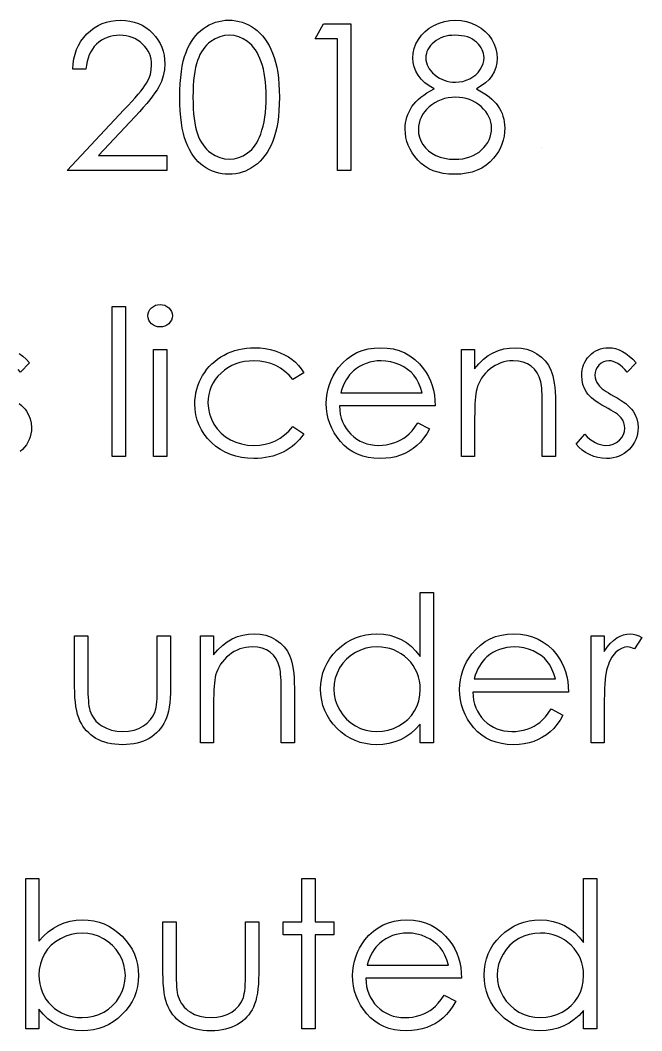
# Model space of a CAD drawing. Header units: millimetres. Extents: x -118 to 176, y -25 to 88.
# Drawn here: x 6.38 to 21.24, y 63.5 to 87.64 of the extents above; entities that cross this region are included whole.
import ezdxf

# ---------------------------------------------------------------- set-up
doc = ezdxf.new("R2010")
doc.units = ezdxf.units.MM

msp = doc.modelspace()

# ---------------------------------------------------------------- linework, layer by layer
at = {"color": 7, "linetype": 'Continuous'}
msp.add_line((18.837, 84.586), (18.837, 84.586), dxfattribs=at)
at = {"color": 7, "linetype": 'Continuous', "flags": 128}
for points in [[(7.955, 86.471), (7.641, 86.471), (7.641, 86.471), (7.65, 86.596), (7.668, 86.715), (7.695, 86.828), (7.733, 86.936), (7.78, 87.037), (7.837, 87.134), (7.904, 87.225), (7.98, 87.309), (8.063, 87.387), (8.152, 87.453), (8.246, 87.509), (8.343, 87.556), (8.446, 87.591), (8.553, 87.617), (8.666, 87.633), (8.783, 87.638), (8.783, 87.638), (8.898, 87.633), (9.008, 87.618), (9.112, 87.594), (9.21, 87.56), (9.303, 87.516), (9.39, 87.463), (9.472, 87.401), (9.548, 87.328), (9.616, 87.248), (9.675, 87.166), (9.726, 87.08), (9.767, 86.99), (9.799, 86.897), (9.822, 86.8), (9.835, 86.701), (9.84, 86.597), (9.84, 86.597), (9.831, 86.451), (9.804, 86.31), (9.759, 86.174), (9.695, 86.043), (9.654, 85.975), (9.605, 85.902), (9.548, 85.822), (9.482, 85.738), (9.407, 85.647), (9.324, 85.551), (9.232, 85.449), (9.132, 85.341), (9.132, 85.341), (8.256, 84.407), (8.256, 84.407), (9.885, 84.407), (9.885, 84.407), (9.885, 84.048), (9.885, 84.048), (7.507, 84.048), (7.507, 84.048), (8.864, 85.496), (8.864, 85.496), (8.963, 85.6), (9.053, 85.697), (9.133, 85.787), (9.205, 85.869), (9.267, 85.946), (9.321, 86.015), (9.365, 86.077), (9.401, 86.132), (9.456, 86.237), (9.495, 86.345), (9.518, 86.456), (9.526, 86.569), (9.526, 86.569), (9.522, 86.641), (9.512, 86.709), (9.495, 86.775), (9.471, 86.839), (9.44, 86.901), (9.402, 86.959), (9.358, 87.015), (9.306, 87.069), (9.249, 87.118), (9.189, 87.161), (9.127, 87.197), (9.061, 87.226), (8.992, 87.249), (8.92, 87.265), (8.845, 87.275), (8.767, 87.279), (8.767, 87.279), (8.685, 87.275), (8.606, 87.265), (8.531, 87.248), (8.46, 87.225), (8.392, 87.196), (8.327, 87.159), (8.266, 87.116), (8.209, 87.066), (8.156, 87.011), (8.11, 86.95), (8.069, 86.883), (8.034, 86.812), (8.005, 86.735), (7.983, 86.652), (7.966, 86.564), (7.955, 86.471)], [(10.199, 85.796), (10.201, 85.965), (10.208, 86.123), (10.22, 86.273), (10.236, 86.411), (10.257, 86.54), (10.282, 86.66), (10.313, 86.769), (10.347, 86.868), (10.386, 86.96), (10.428, 87.047), (10.475, 87.126), (10.526, 87.202), (10.58, 87.27), (10.637, 87.333), (10.699, 87.39), (10.765, 87.442), (10.834, 87.488), (10.904, 87.528), (10.977, 87.561), (11.052, 87.589), (11.128, 87.61), (11.207, 87.626), (11.286, 87.635), (11.369, 87.638), (11.369, 87.638), (11.453, 87.635), (11.535, 87.626), (11.614, 87.61), (11.692, 87.589), (11.767, 87.561), (11.841, 87.528), (11.913, 87.488), (11.983, 87.441), (12.049, 87.389), (12.113, 87.331), (12.173, 87.266), (12.229, 87.196), (12.281, 87.119), (12.33, 87.036), (12.375, 86.947), (12.417, 86.852), (12.455, 86.749), (12.487, 86.639), (12.515, 86.519), (12.537, 86.392), (12.555, 86.256), (12.567, 86.111), (12.574, 85.958), (12.577, 85.796), (12.577, 85.796), (12.574, 85.636), (12.567, 85.484), (12.555, 85.339), (12.538, 85.204), (12.516, 85.077), (12.488, 84.959), (12.457, 84.848), (12.419, 84.746), (12.378, 84.652), (12.333, 84.563), (12.285, 84.48), (12.232, 84.403), (12.176, 84.333), (12.116, 84.268), (12.052, 84.209), (11.985, 84.157), (11.915, 84.11), (11.842, 84.07), (11.768, 84.036), (11.692, 84.008), (11.615, 83.986), (11.535, 83.971), (11.453, 83.961), (11.369, 83.958), (11.369, 83.958), (11.286, 83.961), (11.207, 83.97), (11.128, 83.985), (11.052, 84.007), (10.978, 84.033), (10.906, 84.067), (10.836, 84.106), (10.768, 84.151), (10.702, 84.202), (10.641, 84.259), (10.583, 84.322), (10.529, 84.391), (10.479, 84.466), (10.432, 84.546), (10.388, 84.633), (10.349, 84.726), (10.314, 84.826), (10.283, 84.936), (10.258, 85.056), (10.237, 85.185), (10.22, 85.323), (10.208, 85.472), (10.201, 85.63), (10.199, 85.796)], [(17.285, 85.998), (17.371, 85.952), (17.45, 85.905), (17.523, 85.856), (17.59, 85.806), (17.652, 85.754), (17.707, 85.7), (17.756, 85.646), (17.8, 85.589), (17.838, 85.531), (17.871, 85.47), (17.899, 85.408), (17.921, 85.344), (17.939, 85.278), (17.952, 85.21), (17.959, 85.14), (17.962, 85.067), (17.962, 85.067), (17.958, 84.966), (17.945, 84.868), (17.925, 84.773), (17.896, 84.681), (17.858, 84.591), (17.813, 84.506), (17.759, 84.422), (17.697, 84.342), (17.697, 84.342), (17.611, 84.253), (17.517, 84.174), (17.414, 84.108), (17.302, 84.054), (17.181, 84.012), (17.052, 83.982), (16.914, 83.964), (16.768, 83.958), (16.768, 83.958), (16.627, 83.964), (16.494, 83.979), (16.37, 84.006), (16.256, 84.042), (16.149, 84.09), (16.053, 84.148), (15.964, 84.216), (15.884, 84.295), (15.814, 84.381), (15.753, 84.469), (15.701, 84.558), (15.659, 84.65), (15.626, 84.744), (15.603, 84.84), (15.589, 84.938), (15.584, 85.039), (15.584, 85.039), (15.586, 85.112), (15.594, 85.184), (15.607, 85.253), (15.624, 85.321), (15.647, 85.387), (15.675, 85.451), (15.708, 85.513), (15.746, 85.574), (15.79, 85.632), (15.84, 85.689), (15.897, 85.745), (15.96, 85.799), (16.029, 85.851), (16.105, 85.902), (16.186, 85.951), (16.274, 85.998), (16.274, 85.998), (16.154, 86.067), (16.051, 86.145), (15.963, 86.23), (15.891, 86.323), (15.835, 86.422), (15.795, 86.524), (15.771, 86.63), (15.763, 86.739), (15.763, 86.739), (15.772, 86.851), (15.797, 86.961), (15.84, 87.07), (15.898, 87.178), (15.973, 87.279), (16.06, 87.369), (16.159, 87.448), (16.272, 87.515), (16.394, 87.569), (16.521, 87.607), (16.652, 87.63), (16.789, 87.638), (16.789, 87.638), (16.922, 87.63), (17.05, 87.607), (17.172, 87.568), (17.29, 87.514), (17.4, 87.446), (17.496, 87.367), (17.58, 87.277), (17.651, 87.176), (17.709, 87.069), (17.749, 86.958), (17.774, 86.845), (17.782, 86.73), (17.782, 86.73), (17.775, 86.616), (17.752, 86.509), (17.712, 86.408), (17.658, 86.313), (17.588, 86.225), (17.503, 86.144), (17.402, 86.067), (17.285, 85.998)], [(13.635, 87.548), (14.282, 87.548), (14.282, 87.548), (14.282, 84.048), (14.282, 84.048), (13.968, 84.048), (13.968, 84.048), (13.968, 87.189), (13.968, 87.189), (13.43, 87.189), (13.43, 87.189), (13.635, 87.548)], [(10.513, 85.798), (10.515, 85.658), (10.52, 85.526), (10.529, 85.402), (10.54, 85.289), (10.555, 85.184), (10.573, 85.087), (10.595, 84.999), (10.62, 84.921), (10.649, 84.849), (10.681, 84.781), (10.715, 84.718), (10.753, 84.66), (10.794, 84.606), (10.838, 84.556), (10.886, 84.511), (10.937, 84.471), (11.043, 84.403), (11.153, 84.356), (11.265, 84.327), (11.38, 84.317), (11.38, 84.317), (11.495, 84.326), (11.608, 84.355), (11.716, 84.401), (11.82, 84.467), (11.87, 84.507), (11.916, 84.551), (11.96, 84.601), (12, 84.655), (12.037, 84.713), (12.072, 84.777), (12.103, 84.845), (12.131, 84.918), (12.131, 84.918), (12.161, 85.012), (12.189, 85.11), (12.211, 85.213), (12.23, 85.32), (12.244, 85.433), (12.255, 85.55), (12.261, 85.672), (12.263, 85.798), (12.263, 85.798), (12.261, 85.924), (12.256, 86.045), (12.246, 86.159), (12.234, 86.268), (12.217, 86.371), (12.197, 86.467), (12.173, 86.559), (12.145, 86.644), (12.114, 86.724), (12.081, 86.798), (12.044, 86.866), (12.005, 86.929), (11.963, 86.987), (11.917, 87.039), (11.87, 87.085), (11.819, 87.126), (11.713, 87.192), (11.605, 87.241), (11.494, 87.269), (11.38, 87.279), (11.38, 87.279), (11.264, 87.269), (11.151, 87.241), (11.042, 87.192), (10.937, 87.126), (10.886, 87.086), (10.839, 87.041), (10.795, 86.991), (10.754, 86.937), (10.716, 86.879), (10.681, 86.816), (10.65, 86.749), (10.621, 86.676), (10.596, 86.598), (10.574, 86.51), (10.555, 86.414), (10.54, 86.308), (10.529, 86.194), (10.52, 86.071), (10.515, 85.939), (10.513, 85.798)], [(16.771, 87.279), (16.698, 87.276), (16.628, 87.269), (16.561, 87.256), (16.497, 87.239), (16.436, 87.216), (16.379, 87.188), (16.325, 87.155), (16.274, 87.117), (16.228, 87.076), (16.188, 87.033), (16.154, 86.988), (16.126, 86.941), (16.105, 86.892), (16.09, 86.842), (16.08, 86.789), (16.077, 86.735), (16.077, 86.735), (16.081, 86.68), (16.091, 86.627), (16.107, 86.575), (16.131, 86.525), (16.16, 86.476), (16.196, 86.427), (16.239, 86.381), (16.289, 86.336), (16.343, 86.294), (16.4, 86.257), (16.458, 86.227), (16.519, 86.202), (16.582, 86.182), (16.647, 86.168), (16.715, 86.16), (16.784, 86.157), (16.784, 86.157), (16.873, 86.162), (16.96, 86.177), (17.044, 86.202), (17.126, 86.237), (17.203, 86.282), (17.27, 86.334), (17.328, 86.392), (17.378, 86.459), (17.417, 86.53), (17.446, 86.6), (17.463, 86.671), (17.468, 86.742), (17.468, 86.742), (17.465, 86.791), (17.457, 86.84), (17.443, 86.887), (17.423, 86.934), (17.398, 86.979), (17.368, 87.023), (17.332, 87.067), (17.289, 87.11), (17.242, 87.149), (17.191, 87.183), (17.133, 87.213), (17.071, 87.237), (17.003, 87.255), (16.931, 87.268), (16.854, 87.276), (16.771, 87.279)], [(16.792, 85.798), (16.698, 85.794), (16.609, 85.783), (16.524, 85.766), (16.443, 85.74), (16.365, 85.707), (16.29, 85.667), (16.22, 85.62), (16.154, 85.567), (16.094, 85.508), (16.042, 85.447), (15.998, 85.383), (15.962, 85.317), (15.933, 85.248), (15.914, 85.177), (15.902, 85.104), (15.898, 85.028), (15.898, 85.028), (15.905, 84.934), (15.925, 84.844), (15.959, 84.755), (16.007, 84.669), (16.067, 84.589), (16.139, 84.52), (16.221, 84.459), (16.314, 84.408), (16.417, 84.368), (16.527, 84.34), (16.646, 84.323), (16.771, 84.317), (16.771, 84.317), (16.869, 84.321), (16.962, 84.331), (17.05, 84.349), (17.132, 84.373), (17.209, 84.404), (17.281, 84.443), (17.348, 84.487), (17.41, 84.54), (17.465, 84.597), (17.514, 84.656), (17.555, 84.718), (17.588, 84.782), (17.614, 84.848), (17.633, 84.917), (17.644, 84.987), (17.648, 85.061), (17.648, 85.061), (17.644, 85.133), (17.632, 85.201), (17.613, 85.269), (17.585, 85.334), (17.55, 85.397), (17.507, 85.458), (17.456, 85.517), (17.397, 85.574), (17.332, 85.626), (17.265, 85.672), (17.194, 85.71), (17.12, 85.742), (17.043, 85.766), (16.962, 85.784), (16.879, 85.794), (16.792, 85.798)], [(8.584, 80.804), (8.898, 80.804), (8.898, 80.804), (8.898, 77.215), (8.898, 77.215), (8.584, 77.215), (8.584, 77.215), (8.584, 80.804)], [(9.726, 80.849), (9.785, 80.844), (9.839, 80.83), (9.888, 80.804), (9.933, 80.77), (9.971, 80.729), (9.998, 80.682), (10.014, 80.633), (10.02, 80.579), (10.02, 80.579), (10.014, 80.526), (9.998, 80.477), (9.971, 80.431), (9.933, 80.39), (9.888, 80.356), (9.839, 80.33), (9.785, 80.316), (9.726, 80.311), (9.726, 80.311), (9.669, 80.316), (9.616, 80.33), (9.567, 80.356), (9.522, 80.39), (9.485, 80.431), (9.458, 80.477), (9.442, 80.526), (9.436, 80.579), (9.436, 80.579), (9.442, 80.633), (9.458, 80.682), (9.485, 80.729), (9.522, 80.77), (9.567, 80.804), (9.616, 80.83), (9.669, 80.844), (9.726, 80.849)], [(6.362, 79.675), (6.445, 79.612), (6.527, 79.539), (6.609, 79.453)], [(9.571, 79.772), (9.885, 79.772), (9.885, 79.772), (9.885, 77.215), (9.885, 77.215), (9.571, 77.215), (9.571, 77.215), (9.571, 79.772)], [(13.161, 79.218), (12.898, 79.054), (12.898, 79.054), (12.809, 79.159), (12.711, 79.251), (12.607, 79.328), (12.494, 79.391), (12.374, 79.44), (12.246, 79.475), (12.11, 79.496), (11.967, 79.503), (11.967, 79.503), (11.852, 79.498), (11.741, 79.485), (11.636, 79.462), (11.535, 79.43), (11.44, 79.389), (11.35, 79.338), (11.264, 79.279), (11.183, 79.211), (11.11, 79.136), (11.047, 79.056), (10.993, 78.974), (10.95, 78.887), (10.916, 78.796), (10.892, 78.702), (10.877, 78.603), (10.872, 78.5), (10.872, 78.5), (10.881, 78.366), (10.908, 78.237), (10.953, 78.111), (11.015, 77.989), (11.094, 77.876), (11.186, 77.775), (11.29, 77.689), (11.408, 77.616), (11.537, 77.558), (11.673, 77.517), (11.817, 77.492), (11.969, 77.484), (11.969, 77.484), (12.107, 77.491), (12.24, 77.512), (12.365, 77.547), (12.485, 77.596), (12.598, 77.659), (12.704, 77.736), (12.804, 77.827), (12.898, 77.932), (12.898, 77.932), (13.161, 77.76), (13.161, 77.76), (13.113, 77.692), (13.061, 77.627), (13.005, 77.567), (12.945, 77.511), (12.882, 77.459), (12.814, 77.41), (12.743, 77.365), (12.668, 77.325), (12.589, 77.288), (12.508, 77.257), (12.424, 77.23), (12.337, 77.208), (12.248, 77.191), (12.156, 77.179), (12.061, 77.172), (11.964, 77.17), (11.964, 77.17), (11.815, 77.175), (11.673, 77.194), (11.538, 77.223), (11.409, 77.264), (11.286, 77.318), (11.17, 77.383), (11.061, 77.46), (10.958, 77.549), (10.864, 77.646), (10.783, 77.749), (10.714, 77.857), (10.658, 77.97), (10.614, 78.088), (10.583, 78.211), (10.564, 78.339), (10.558, 78.472), (10.558, 78.472), (10.561, 78.563), (10.57, 78.652), (10.584, 78.739), (10.605, 78.825), (10.631, 78.909), (10.663, 78.992), (10.701, 79.073), (10.744, 79.152), (10.794, 79.228), (10.847, 79.3), (10.904, 79.368), (10.967, 79.431), (11.033, 79.49), (11.103, 79.544), (11.179, 79.595), (11.258, 79.641), (11.341, 79.682), (11.427, 79.718), (11.514, 79.748), (11.605, 79.773), (11.697, 79.793), (11.792, 79.806), (11.889, 79.814), (11.99, 79.817), (11.99, 79.817), (12.115, 79.812), (12.239, 79.797), (12.361, 79.774), (12.48, 79.739), (12.593, 79.697), (12.699, 79.65), (12.794, 79.596), (12.881, 79.536), (12.96, 79.469), (13.033, 79.394), (13.1, 79.31), (13.161, 79.218)], [(15.888, 78.022), (16.167, 77.876), (16.167, 77.876), (16.098, 77.759), (16.025, 77.653), (15.946, 77.559), (15.862, 77.478), (15.773, 77.407), (15.679, 77.346), (15.579, 77.292), (15.474, 77.248), (15.362, 77.214), (15.244, 77.189), (15.118, 77.175), (14.986, 77.17), (14.986, 77.17), (14.838, 77.176), (14.7, 77.195), (14.569, 77.226), (14.446, 77.271), (14.333, 77.327), (14.227, 77.397), (14.129, 77.479), (14.04, 77.574), (13.96, 77.676), (13.89, 77.782), (13.832, 77.891), (13.785, 78.004), (13.747, 78.12), (13.72, 78.238), (13.705, 78.361), (13.699, 78.486), (13.699, 78.486), (13.704, 78.604), (13.717, 78.719), (13.74, 78.831), (13.773, 78.939), (13.814, 79.044), (13.864, 79.146), (13.925, 79.245), (13.993, 79.34), (13.993, 79.34), (14.091, 79.452), (14.196, 79.549), (14.309, 79.631), (14.43, 79.698), (14.559, 79.75), (14.696, 79.788), (14.84, 79.809), (14.993, 79.817), (14.993, 79.817), (15.15, 79.809), (15.3, 79.786), (15.441, 79.746), (15.573, 79.692), (15.698, 79.621), (15.814, 79.534), (15.923, 79.431), (16.023, 79.314), (16.023, 79.314), (16.088, 79.222), (16.143, 79.125), (16.191, 79.022), (16.229, 78.914), (16.26, 78.8), (16.283, 78.681), (16.296, 78.556), (16.302, 78.426), (16.302, 78.426), (14.013, 78.426), (14.013, 78.426), (14.019, 78.325), (14.033, 78.228), (14.056, 78.137), (14.087, 78.05), (14.125, 77.968), (14.171, 77.89), (14.226, 77.817), (14.288, 77.748), (14.357, 77.686), (14.429, 77.632), (14.505, 77.587), (14.586, 77.55), (14.67, 77.521), (14.758, 77.501), (14.85, 77.488), (14.946, 77.484), (14.946, 77.484), (15.04, 77.487), (15.132, 77.498), (15.223, 77.517), (15.313, 77.543), (15.399, 77.576), (15.478, 77.613), (15.551, 77.656), (15.617, 77.703), (15.68, 77.759), (15.747, 77.832), (15.816, 77.919), (15.888, 78.022)], [(16.93, 79.772), (17.244, 79.772), (17.244, 79.772), (17.244, 79.311), (17.244, 79.311), (17.347, 79.434), (17.455, 79.54), (17.569, 79.627), (17.688, 79.697), (17.812, 79.749), (17.942, 79.787), (18.077, 79.809), (18.217, 79.817), (18.217, 79.817), (18.359, 79.808), (18.492, 79.781), (18.617, 79.736), (18.733, 79.673), (18.838, 79.594), (18.929, 79.503), (19.005, 79.399), (19.066, 79.283), (19.091, 79.218), (19.113, 79.143), (19.131, 79.061), (19.147, 78.97), (19.158, 78.871), (19.166, 78.763), (19.172, 78.646), (19.173, 78.521), (19.173, 78.521), (19.173, 77.215), (19.173, 77.215), (18.859, 77.215), (18.859, 77.215), (18.859, 78.418), (18.859, 78.418), (18.859, 78.522), (18.857, 78.617), (18.854, 78.704), (18.85, 78.782), (18.845, 78.85), (18.838, 78.908), (18.831, 78.959), (18.822, 79), (18.822, 79), (18.786, 79.117), (18.737, 79.22), (18.673, 79.306), (18.597, 79.377), (18.507, 79.432), (18.405, 79.471), (18.29, 79.495), (18.162, 79.503), (18.162, 79.503), (18.087, 79.5), (18.013, 79.491), (17.941, 79.476), (17.871, 79.455), (17.803, 79.427), (17.737, 79.394), (17.674, 79.354), (17.612, 79.308), (17.554, 79.258), (17.501, 79.205), (17.454, 79.149), (17.411, 79.09), (17.374, 79.028), (17.341, 78.964), (17.314, 78.896), (17.292, 78.826), (17.292, 78.826), (17.281, 78.774), (17.271, 78.712), (17.263, 78.641), (17.256, 78.56), (17.251, 78.47), (17.247, 78.369), (17.245, 78.259), (17.244, 78.139), (17.244, 78.139), (17.244, 77.215), (17.244, 77.215), (16.93, 77.215), (16.93, 77.215), (16.93, 79.772)], [(21.103, 79.453), (20.89, 79.234), (20.89, 79.234), (20.834, 79.297), (20.778, 79.352), (20.721, 79.398), (20.667, 79.436), (20.611, 79.465), (20.557, 79.486), (20.502, 79.499), (20.448, 79.503), (20.448, 79.503), (20.382, 79.497), (20.321, 79.477), (20.264, 79.445), (20.213, 79.399), (20.17, 79.345), (20.14, 79.288), (20.122, 79.225), (20.116, 79.159), (20.116, 79.159), (20.121, 79.098), (20.137, 79.04), (20.165, 78.983), (20.203, 78.927), (20.203, 78.927), (20.227, 78.898), (20.258, 78.868), (20.294, 78.837), (20.337, 78.805), (20.386, 78.771), (20.441, 78.737), (20.501, 78.7), (20.568, 78.663), (20.568, 78.663), (20.649, 78.617), (20.724, 78.571), (20.792, 78.526), (20.853, 78.481), (20.907, 78.436), (20.954, 78.392), (20.995, 78.348), (21.029, 78.304), (21.029, 78.304), (21.08, 78.214), (21.118, 78.118), (21.14, 78.016), (21.148, 77.909), (21.148, 77.909), (21.144, 77.833), (21.134, 77.76), (21.118, 77.69), (21.094, 77.623), (21.064, 77.559), (21.027, 77.498), (20.984, 77.44), (20.933, 77.384), (20.878, 77.334), (20.82, 77.29), (20.758, 77.254), (20.693, 77.224), (20.624, 77.2), (20.552, 77.183), (20.477, 77.173), (20.398, 77.17), (20.398, 77.17), (20.292, 77.175), (20.189, 77.193), (20.088, 77.222), (19.989, 77.262), (19.896, 77.312), (19.811, 77.372), (19.735, 77.44), (19.667, 77.516), (19.667, 77.516), (19.875, 77.753), (19.875, 77.753), (19.936, 77.69), (19.997, 77.635), (20.059, 77.589), (20.121, 77.551), (20.185, 77.522), (20.25, 77.501), (20.316, 77.488), (20.382, 77.484), (20.382, 77.484), (20.473, 77.491), (20.556, 77.515), (20.632, 77.552), (20.702, 77.606), (20.759, 77.67), (20.801, 77.74), (20.825, 77.815), (20.834, 77.895), (20.834, 77.895), (20.828, 77.962), (20.812, 78.025), (20.785, 78.084), (20.747, 78.139), (20.747, 78.139), (20.723, 78.166), (20.691, 78.195), (20.653, 78.226), (20.608, 78.258), (20.556, 78.291), (20.497, 78.327), (20.432, 78.364), (20.36, 78.403), (20.36, 78.403), (20.282, 78.447), (20.21, 78.491), (20.146, 78.535), (20.087, 78.579), (20.035, 78.622), (19.99, 78.666), (19.951, 78.709), (19.919, 78.752), (19.919, 78.752), (19.867, 78.841), (19.831, 78.937), (19.809, 79.038), (19.802, 79.146), (19.802, 79.146), (19.804, 79.217), (19.813, 79.284), (19.828, 79.349), (19.847, 79.41), (19.873, 79.469), (19.905, 79.524), (19.942, 79.577), (19.985, 79.626), (20.032, 79.671), (20.083, 79.709), (20.136, 79.742), (20.192, 79.769), (20.252, 79.79), (20.314, 79.805), (20.379, 79.814), (20.448, 79.817), (20.448, 79.817), (20.529, 79.811), (20.611, 79.795), (20.693, 79.766), (20.775, 79.726), (20.856, 79.675), (20.938, 79.612), (21.021, 79.539), (21.103, 79.453)], [(6.609, 79.453), (6.396, 79.234), (6.396, 79.234), (6.34, 79.297)], [(15.987, 78.74), (15.95, 78.864), (15.905, 78.975), (15.852, 79.073), (15.792, 79.157), (15.723, 79.231), (15.643, 79.298), (15.553, 79.356), (15.453, 79.408), (15.347, 79.45), (15.237, 79.479), (15.124, 79.497), (15.009, 79.503), (15.009, 79.503), (14.915, 79.499), (14.824, 79.488), (14.737, 79.469), (14.653, 79.443), (14.572, 79.409), (14.495, 79.368), (14.421, 79.319), (14.35, 79.263), (14.35, 79.263), (14.301, 79.217), (14.256, 79.165), (14.213, 79.108), (14.174, 79.046), (14.137, 78.977), (14.104, 78.904), (14.073, 78.825), (14.046, 78.74), (14.046, 78.74), (15.987, 78.74)], [(6.359, 78.481), (6.413, 78.436), (6.461, 78.392), (6.501, 78.348), (6.535, 78.304), (6.535, 78.304), (6.587, 78.214), (6.625, 78.118), (6.646, 78.016), (6.654, 77.909), (6.654, 77.909), (6.651, 77.833), (6.641, 77.76), (6.624, 77.69), (6.601, 77.623), (6.57, 77.559), (6.534, 77.498), (6.49, 77.44), (6.44, 77.384), (6.384, 77.334)], [(16.257, 73.971), (16.257, 70.381), (16.257, 70.381), (15.943, 70.381), (15.943, 70.381), (15.943, 70.824), (15.943, 70.824), (15.834, 70.706), (15.72, 70.605), (15.598, 70.521), (15.47, 70.453), (15.336, 70.402), (15.197, 70.366), (15.05, 70.343), (14.898, 70.336), (14.898, 70.336), (14.763, 70.343), (14.632, 70.361), (14.507, 70.391), (14.386, 70.433), (14.271, 70.488), (14.16, 70.554), (14.055, 70.633), (13.955, 70.724), (13.863, 70.824), (13.784, 70.928), (13.717, 71.038), (13.662, 71.154), (13.619, 71.274), (13.589, 71.4), (13.571, 71.531), (13.564, 71.667), (13.564, 71.667), (13.571, 71.8), (13.589, 71.929), (13.62, 72.053), (13.663, 72.172), (13.719, 72.285), (13.786, 72.394), (13.866, 72.499), (13.958, 72.597), (14.059, 72.688), (14.166, 72.766), (14.277, 72.833), (14.393, 72.887), (14.514, 72.93), (14.641, 72.96), (14.772, 72.977), (14.908, 72.984), (14.908, 72.984), (15.064, 72.975), (15.213, 72.95), (15.354, 72.907), (15.487, 72.848), (15.612, 72.773), (15.731, 72.68), (15.84, 72.57), (15.943, 72.444), (15.943, 72.444), (15.943, 73.971), (15.943, 73.971), (16.257, 73.971)], [(7.686, 72.939), (8, 72.939), (8, 72.939), (8, 71.753), (8, 71.753), (8.001, 71.648), (8.003, 71.553), (8.007, 71.465), (8.013, 71.386), (8.02, 71.316), (8.028, 71.253), (8.038, 71.2), (8.05, 71.155), (8.05, 71.155), (8.071, 71.098), (8.096, 71.044), (8.125, 70.993), (8.158, 70.946), (8.196, 70.901), (8.238, 70.859), (8.284, 70.821), (8.334, 70.786), (8.444, 70.727), (8.565, 70.684), (8.695, 70.659), (8.835, 70.65), (8.835, 70.65), (8.976, 70.659), (9.105, 70.683), (9.222, 70.725), (9.329, 70.782), (9.422, 70.853), (9.5, 70.935), (9.562, 71.027), (9.609, 71.129), (9.609, 71.129), (9.621, 71.171), (9.631, 71.223), (9.64, 71.286), (9.648, 71.359), (9.654, 71.442), (9.657, 71.535), (9.66, 71.639), (9.661, 71.753), (9.661, 71.753), (9.661, 72.939), (9.661, 72.939), (9.975, 72.939), (9.975, 72.939), (9.975, 71.694), (9.975, 71.694), (9.973, 71.567), (9.967, 71.448), (9.957, 71.336), (9.943, 71.234), (9.926, 71.138), (9.904, 71.052), (9.878, 70.974), (9.848, 70.903), (9.815, 70.838), (9.778, 70.777), (9.736, 70.72), (9.691, 70.666), (9.641, 70.615), (9.588, 70.569), (9.53, 70.526), (9.468, 70.486), (9.403, 70.451), (9.334, 70.42), (9.26, 70.395), (9.183, 70.374), (9.101, 70.357), (9.016, 70.345), (8.926, 70.338), (8.833, 70.336), (8.833, 70.336), (8.739, 70.338), (8.65, 70.345), (8.564, 70.357), (8.482, 70.374), (8.404, 70.395), (8.331, 70.42), (8.26, 70.451), (8.195, 70.486), (8.133, 70.526), (8.075, 70.569), (8.021, 70.616), (7.971, 70.667), (7.925, 70.721), (7.884, 70.779), (7.846, 70.841), (7.812, 70.906), (7.783, 70.978), (7.757, 71.058), (7.735, 71.147), (7.718, 71.244), (7.704, 71.349), (7.694, 71.463), (7.688, 71.586), (7.686, 71.717), (7.686, 71.717), (7.686, 72.939)], [(10.693, 72.939), (11.007, 72.939), (11.007, 72.939), (11.007, 72.478), (11.007, 72.478), (11.11, 72.601), (11.218, 72.707), (11.331, 72.794), (11.451, 72.863), (11.575, 72.916), (11.704, 72.954), (11.84, 72.976), (11.98, 72.984), (11.98, 72.984), (12.122, 72.975), (12.255, 72.948), (12.38, 72.902), (12.496, 72.839), (12.601, 72.761), (12.692, 72.67), (12.768, 72.566), (12.829, 72.45), (12.854, 72.384), (12.876, 72.31), (12.894, 72.228), (12.91, 72.137), (12.921, 72.037), (12.929, 71.929), (12.935, 71.812), (12.936, 71.687), (12.936, 71.687), (12.936, 70.381), (12.936, 70.381), (12.622, 70.381), (12.622, 70.381), (12.622, 71.584), (12.622, 71.584), (12.621, 71.689), (12.62, 71.784), (12.617, 71.87), (12.613, 71.948), (12.607, 72.016), (12.601, 72.075), (12.593, 72.126), (12.585, 72.166), (12.585, 72.166), (12.549, 72.284), (12.499, 72.386), (12.436, 72.473), (12.36, 72.543), (12.27, 72.599), (12.168, 72.638), (12.053, 72.662), (11.925, 72.67), (11.925, 72.67), (11.849, 72.667), (11.776, 72.658), (11.704, 72.642), (11.634, 72.621), (11.566, 72.593), (11.5, 72.56), (11.437, 72.52), (11.375, 72.475), (11.317, 72.424), (11.264, 72.372), (11.216, 72.316), (11.174, 72.257), (11.136, 72.195), (11.104, 72.131), (11.077, 72.062), (11.055, 71.992), (11.055, 71.992), (11.044, 71.94), (11.034, 71.879), (11.026, 71.808), (11.019, 71.727), (11.014, 71.636), (11.01, 71.536), (11.007, 71.426), (11.007, 71.306), (11.007, 71.306), (11.007, 70.381), (11.007, 70.381), (10.693, 70.381), (10.693, 70.381), (10.693, 72.939)], [(19.074, 71.189), (19.353, 71.042), (19.353, 71.042), (19.284, 70.925), (19.211, 70.82), (19.132, 70.726), (19.048, 70.645), (18.959, 70.574), (18.865, 70.512), (18.765, 70.459), (18.659, 70.415), (18.548, 70.381), (18.429, 70.356), (18.304, 70.341), (18.171, 70.336), (18.171, 70.336), (18.024, 70.343), (17.885, 70.362), (17.755, 70.393), (17.632, 70.437), (17.519, 70.494), (17.413, 70.563), (17.315, 70.646), (17.226, 70.74), (17.146, 70.843), (17.076, 70.948), (17.018, 71.058), (16.97, 71.171), (16.933, 71.286), (16.906, 71.405), (16.891, 71.528), (16.885, 71.653), (16.885, 71.653), (16.89, 71.771), (16.903, 71.886), (16.926, 71.997), (16.959, 72.106), (17, 72.211), (17.05, 72.313), (17.111, 72.412), (17.179, 72.507), (17.179, 72.507), (17.277, 72.618), (17.382, 72.716), (17.495, 72.797), (17.616, 72.865), (17.745, 72.916), (17.882, 72.954), (18.026, 72.976), (18.179, 72.984), (18.179, 72.984), (18.336, 72.976), (18.486, 72.952), (18.627, 72.913), (18.759, 72.858), (18.884, 72.787), (19, 72.701), (19.109, 72.598), (19.209, 72.48), (19.209, 72.48), (19.274, 72.389), (19.329, 72.292), (19.377, 72.189), (19.415, 72.081), (19.446, 71.967), (19.469, 71.848), (19.482, 71.723), (19.487, 71.593), (19.487, 71.593), (17.199, 71.593), (17.199, 71.593), (17.205, 71.492), (17.219, 71.395), (17.242, 71.303), (17.273, 71.216), (17.311, 71.134), (17.357, 71.056), (17.411, 70.983), (17.474, 70.915), (17.543, 70.853), (17.615, 70.799), (17.691, 70.753), (17.772, 70.716), (17.856, 70.688), (17.944, 70.667), (18.036, 70.655), (18.132, 70.65), (18.132, 70.65), (18.226, 70.654), (18.318, 70.665), (18.409, 70.684), (18.499, 70.71), (18.585, 70.742), (18.664, 70.78), (18.737, 70.822), (18.802, 70.869), (18.866, 70.926), (18.933, 70.999), (19.002, 71.086), (19.074, 71.189)], [(20.026, 72.939), (20.34, 72.939), (20.34, 72.939), (20.34, 72.562), (20.34, 72.562), (20.412, 72.666), (20.485, 72.755), (20.56, 72.827), (20.637, 72.884), (20.717, 72.928), (20.798, 72.959), (20.88, 72.977), (20.964, 72.984), (20.964, 72.984), (21.029, 72.978), (21.097, 72.962), (21.166, 72.935), (21.237, 72.896), (21.237, 72.896), (21.065, 72.624), (21.065, 72.624), (21.019, 72.644), (20.977, 72.658), (20.939, 72.667), (20.904, 72.67), (20.904, 72.67), (20.829, 72.661), (20.755, 72.636), (20.683, 72.594), (20.611, 72.535), (20.577, 72.499), (20.545, 72.459), (20.515, 72.414), (20.487, 72.364), (20.461, 72.309), (20.438, 72.25), (20.416, 72.187), (20.396, 72.119), (20.396, 72.119), (20.383, 72.058), (20.372, 71.983), (20.362, 71.894), (20.354, 71.79), (20.348, 71.674), (20.344, 71.544), (20.341, 71.399), (20.34, 71.241), (20.34, 71.241), (20.34, 70.381), (20.34, 70.381), (20.026, 70.381), (20.026, 70.381), (20.026, 72.939)], [(14.912, 72.67), (14.775, 72.661), (14.643, 72.637), (14.517, 72.595), (14.395, 72.538), (14.283, 72.466), (14.183, 72.379), (14.094, 72.281), (14.018, 72.168), (13.957, 72.047), (13.914, 71.922), (13.887, 71.795), (13.879, 71.664), (13.879, 71.664), (13.888, 71.533), (13.914, 71.406), (13.958, 71.281), (14.019, 71.159), (14.097, 71.045), (14.185, 70.945), (14.286, 70.858), (14.399, 70.784), (14.52, 70.725), (14.646, 70.684), (14.775, 70.659), (14.909, 70.65), (14.909, 70.65), (15.045, 70.659), (15.178, 70.683), (15.306, 70.725), (15.431, 70.783), (15.546, 70.855), (15.649, 70.939), (15.736, 71.035), (15.809, 71.143), (15.868, 71.26), (15.91, 71.385), (15.934, 71.516), (15.943, 71.654), (15.943, 71.654), (15.938, 71.76), (15.924, 71.862), (15.901, 71.959), (15.868, 72.052), (15.826, 72.14), (15.775, 72.224), (15.715, 72.304), (15.645, 72.379), (15.568, 72.447), (15.488, 72.506), (15.402, 72.556), (15.313, 72.597), (15.219, 72.629), (15.121, 72.651), (15.019, 72.665), (14.912, 72.67)], [(19.173, 71.907), (19.136, 72.031), (19.091, 72.142), (19.038, 72.239), (18.978, 72.323), (18.909, 72.398), (18.829, 72.464), (18.739, 72.523), (18.639, 72.574), (18.533, 72.616), (18.422, 72.646), (18.31, 72.664), (18.195, 72.67), (18.195, 72.67), (18.101, 72.666), (18.01, 72.655), (17.923, 72.636), (17.839, 72.61), (17.758, 72.576), (17.681, 72.535), (17.607, 72.486), (17.536, 72.43), (17.536, 72.43), (17.487, 72.384), (17.442, 72.332), (17.399, 72.275), (17.36, 72.213), (17.323, 72.144), (17.289, 72.07), (17.259, 71.992), (17.232, 71.907), (17.232, 71.907), (19.173, 71.907)], [(6.52, 63.548), (6.52, 67.138), (6.52, 67.138), (6.834, 67.138), (6.834, 67.138), (6.834, 65.641), (6.834, 65.641), (6.942, 65.761), (7.057, 65.864), (7.178, 65.952), (7.305, 66.024), (7.439, 66.079), (7.578, 66.119), (7.725, 66.143), (7.877, 66.15), (7.877, 66.15), (8.012, 66.144), (8.143, 66.126), (8.269, 66.096), (8.389, 66.054), (8.504, 65.999), (8.615, 65.932), (8.72, 65.854), (8.821, 65.763), (8.912, 65.663), (8.992, 65.559), (9.059, 65.449), (9.114, 65.334), (9.157, 65.214), (9.187, 65.088), (9.206, 64.958), (9.212, 64.822), (9.212, 64.822), (9.206, 64.688), (9.187, 64.559), (9.156, 64.435), (9.113, 64.316), (9.058, 64.201), (8.99, 64.093), (8.91, 63.988), (8.817, 63.889), (8.716, 63.799), (8.61, 63.72), (8.499, 63.654), (8.382, 63.6), (8.261, 63.557), (8.135, 63.527), (8.003, 63.509), (7.867, 63.503), (7.867, 63.503), (7.711, 63.511), (7.564, 63.534), (7.423, 63.573), (7.29, 63.627), (7.165, 63.699), (7.047, 63.788), (6.937, 63.896), (6.834, 64.021), (6.834, 64.021), (6.834, 63.548), (6.834, 63.548), (6.52, 63.548)], [(13.116, 67.138), (13.43, 67.138), (13.43, 67.138), (13.43, 66.106), (13.43, 66.106), (13.879, 66.106), (13.879, 66.106), (13.879, 65.791), (13.879, 65.791), (13.43, 65.791), (13.43, 65.791), (13.43, 63.548), (13.43, 63.548), (13.116, 63.548), (13.116, 63.548), (13.116, 65.791), (13.116, 65.791), (12.667, 65.791), (12.667, 65.791), (12.667, 66.106), (12.667, 66.106), (13.116, 66.106), (13.116, 66.106), (13.116, 67.138)], [(20.161, 67.138), (20.161, 63.548), (20.161, 63.548), (19.846, 63.548), (19.846, 63.548), (19.846, 63.99), (19.846, 63.99), (19.738, 63.872), (19.624, 63.772), (19.502, 63.687), (19.374, 63.62), (19.24, 63.569), (19.1, 63.532), (18.954, 63.51), (18.802, 63.503), (18.802, 63.503), (18.666, 63.509), (18.536, 63.528), (18.411, 63.558), (18.29, 63.6), (18.175, 63.654), (18.064, 63.721), (17.959, 63.8), (17.859, 63.891), (17.767, 63.99), (17.688, 64.095), (17.621, 64.205), (17.566, 64.321), (17.523, 64.441), (17.493, 64.567), (17.475, 64.698), (17.468, 64.834), (17.468, 64.834), (17.475, 64.967), (17.493, 65.096), (17.524, 65.219), (17.567, 65.339), (17.623, 65.452), (17.69, 65.561), (17.77, 65.665), (17.862, 65.764), (17.963, 65.855), (18.07, 65.933), (18.181, 66), (18.297, 66.054), (18.418, 66.096), (18.544, 66.127), (18.676, 66.144), (18.812, 66.15), (18.812, 66.15), (18.968, 66.142), (19.117, 66.117), (19.258, 66.074), (19.391, 66.015), (19.516, 65.939), (19.635, 65.847), (19.744, 65.737), (19.846, 65.611), (19.846, 65.611), (19.846, 67.138), (19.846, 67.138), (20.161, 67.138)], [(16.516, 64.356), (16.795, 64.209), (16.795, 64.209), (16.726, 64.092), (16.653, 63.987), (16.574, 63.893), (16.49, 63.811), (16.401, 63.741), (16.307, 63.679), (16.207, 63.626), (16.102, 63.582), (15.99, 63.547), (15.872, 63.523), (15.746, 63.508), (15.614, 63.503), (15.614, 63.503), (15.467, 63.509), (15.328, 63.528), (15.197, 63.56), (15.075, 63.604), (14.961, 63.661), (14.855, 63.73), (14.757, 63.812), (14.668, 63.907), (14.588, 64.009), (14.519, 64.115), (14.46, 64.224), (14.413, 64.337), (14.375, 64.453), (14.348, 64.572), (14.333, 64.694), (14.327, 64.82), (14.327, 64.82), (14.332, 64.937), (14.345, 65.052), (14.369, 65.164), (14.401, 65.273), (14.442, 65.378), (14.493, 65.479), (14.553, 65.578), (14.622, 65.674), (14.622, 65.674), (14.719, 65.785), (14.824, 65.883), (14.937, 65.964), (15.058, 66.031), (15.188, 66.083), (15.324, 66.121), (15.469, 66.143), (15.622, 66.15), (15.622, 66.15), (15.779, 66.143), (15.928, 66.119), (16.069, 66.08), (16.201, 66.025), (16.326, 65.954), (16.443, 65.867), (16.551, 65.765), (16.651, 65.647), (16.651, 65.647), (16.716, 65.555), (16.771, 65.458), (16.819, 65.355), (16.858, 65.247), (16.888, 65.134), (16.911, 65.015), (16.924, 64.89), (16.93, 64.759), (16.93, 64.759), (14.641, 64.759), (14.641, 64.759), (14.648, 64.658), (14.662, 64.562), (14.684, 64.47), (14.715, 64.383), (14.753, 64.301), (14.799, 64.223), (14.854, 64.15), (14.916, 64.081), (14.985, 64.02), (15.057, 63.966), (15.134, 63.92), (15.214, 63.883), (15.298, 63.854), (15.387, 63.834), (15.478, 63.821), (15.575, 63.817), (15.575, 63.817), (15.668, 63.821), (15.76, 63.832), (15.851, 63.851), (15.941, 63.877), (16.027, 63.909), (16.107, 63.947), (16.179, 63.989), (16.245, 64.036), (16.309, 64.093), (16.375, 64.166), (16.445, 64.252), (16.516, 64.356)], [(9.795, 66.106), (10.109, 66.106), (10.109, 66.106), (10.109, 64.919), (10.109, 64.919), (10.11, 64.815), (10.112, 64.719), (10.116, 64.632), (10.122, 64.553), (10.129, 64.482), (10.137, 64.42), (10.147, 64.367), (10.159, 64.321), (10.159, 64.321), (10.18, 64.264), (10.205, 64.21), (10.234, 64.16), (10.267, 64.112), (10.305, 64.067), (10.347, 64.026), (10.393, 63.987), (10.443, 63.952), (10.553, 63.894), (10.674, 63.851), (10.804, 63.826), (10.944, 63.817), (10.944, 63.817), (11.085, 63.826), (11.214, 63.85), (11.331, 63.891), (11.438, 63.949), (11.531, 64.02), (11.609, 64.102), (11.671, 64.194), (11.718, 64.296), (11.718, 64.296), (11.73, 64.338), (11.74, 64.39), (11.749, 64.452), (11.757, 64.525), (11.763, 64.609), (11.766, 64.702), (11.769, 64.806), (11.77, 64.919), (11.77, 64.919), (11.77, 66.106), (11.77, 66.106), (12.084, 66.106), (12.084, 66.106), (12.084, 64.86), (12.084, 64.86), (12.082, 64.733), (12.076, 64.614), (12.066, 64.503), (12.052, 64.4), (12.035, 64.305), (12.013, 64.219), (11.987, 64.14), (11.957, 64.07), (11.924, 64.005), (11.887, 63.944), (11.845, 63.887), (11.8, 63.833), (11.75, 63.782), (11.697, 63.736), (11.639, 63.692), (11.577, 63.653), (11.512, 63.618), (11.443, 63.587), (11.369, 63.562), (11.292, 63.541), (11.21, 63.524), (11.125, 63.512), (11.035, 63.505), (10.942, 63.503), (10.942, 63.503), (10.848, 63.505), (10.759, 63.512), (10.673, 63.524), (10.591, 63.541), (10.513, 63.562), (10.44, 63.587), (10.369, 63.618), (10.303, 63.653), (10.242, 63.692), (10.184, 63.736), (10.13, 63.783), (10.08, 63.833), (10.034, 63.888), (9.993, 63.946), (9.955, 64.008), (9.921, 64.073), (9.892, 64.145), (9.866, 64.224), (9.844, 64.313), (9.827, 64.41), (9.813, 64.516), (9.803, 64.63), (9.797, 64.752), (9.795, 64.884), (9.795, 64.884), (9.795, 66.106)], [(7.864, 63.817), (8.002, 63.826), (8.134, 63.85), (8.26, 63.891), (8.381, 63.949), (8.493, 64.021), (8.593, 64.107), (8.682, 64.206), (8.758, 64.318), (8.819, 64.439), (8.863, 64.564), (8.889, 64.691), (8.898, 64.822), (8.898, 64.822), (8.889, 64.953), (8.863, 65.081), (8.818, 65.206), (8.756, 65.328), (8.68, 65.442), (8.591, 65.542), (8.49, 65.629), (8.378, 65.702), (8.257, 65.761), (8.131, 65.803), (8.002, 65.828), (7.869, 65.836), (7.869, 65.836), (7.733, 65.828), (7.601, 65.803), (7.472, 65.761), (7.347, 65.702), (7.23, 65.63), (7.128, 65.545), (7.04, 65.449), (6.966, 65.341), (6.908, 65.224), (6.867, 65.101), (6.842, 64.97), (6.834, 64.832), (6.834, 64.832), (6.839, 64.726), (6.853, 64.624), (6.876, 64.527), (6.908, 64.434), (6.95, 64.346), (7.001, 64.262), (7.062, 64.182), (7.131, 64.107), (7.207, 64.039), (7.289, 63.98), (7.374, 63.931), (7.463, 63.89), (7.557, 63.858), (7.655, 63.835), (7.758, 63.821), (7.864, 63.817)], [(16.616, 65.074), (16.579, 65.198), (16.533, 65.308), (16.48, 65.406), (16.42, 65.49), (16.351, 65.564), (16.271, 65.631), (16.182, 65.69), (16.081, 65.741), (15.975, 65.783), (15.865, 65.812), (15.753, 65.831), (15.638, 65.836), (15.638, 65.836), (15.544, 65.833), (15.453, 65.822), (15.365, 65.803), (15.281, 65.777), (15.2, 65.742), (15.123, 65.702), (15.049, 65.653), (14.979, 65.597), (14.979, 65.597), (14.929, 65.55), (14.884, 65.498), (14.841, 65.442), (14.802, 65.379), (14.765, 65.31), (14.732, 65.237), (14.702, 65.158), (14.674, 65.074), (14.674, 65.074), (16.616, 65.074)], [(18.816, 65.836), (18.678, 65.828), (18.547, 65.803), (18.42, 65.762), (18.299, 65.705), (18.187, 65.632), (18.087, 65.546), (17.998, 65.447), (17.922, 65.334), (17.861, 65.214), (17.817, 65.089), (17.791, 64.961), (17.782, 64.83), (17.782, 64.83), (17.791, 64.7), (17.817, 64.572), (17.862, 64.447), (17.923, 64.325), (18, 64.212), (18.089, 64.112), (18.19, 64.025), (18.303, 63.951), (18.424, 63.892), (18.549, 63.851), (18.679, 63.826), (18.813, 63.817), (18.813, 63.817), (18.949, 63.826), (19.082, 63.85), (19.21, 63.891), (19.335, 63.95), (19.45, 64.022), (19.553, 64.106), (19.64, 64.202), (19.713, 64.309), (19.771, 64.426), (19.814, 64.551), (19.838, 64.682), (19.846, 64.821), (19.846, 64.821), (19.842, 64.927), (19.828, 65.029), (19.804, 65.126), (19.772, 65.219), (19.73, 65.307), (19.679, 65.391), (19.619, 65.47), (19.548, 65.545), (19.472, 65.613), (19.391, 65.673), (19.306, 65.723), (19.217, 65.763), (19.123, 65.796), (19.025, 65.818), (18.922, 65.832), (18.816, 65.836)]]:
    msp.add_lwpolyline(points, dxfattribs=at)

doc.saveas('drawing.dxf')
